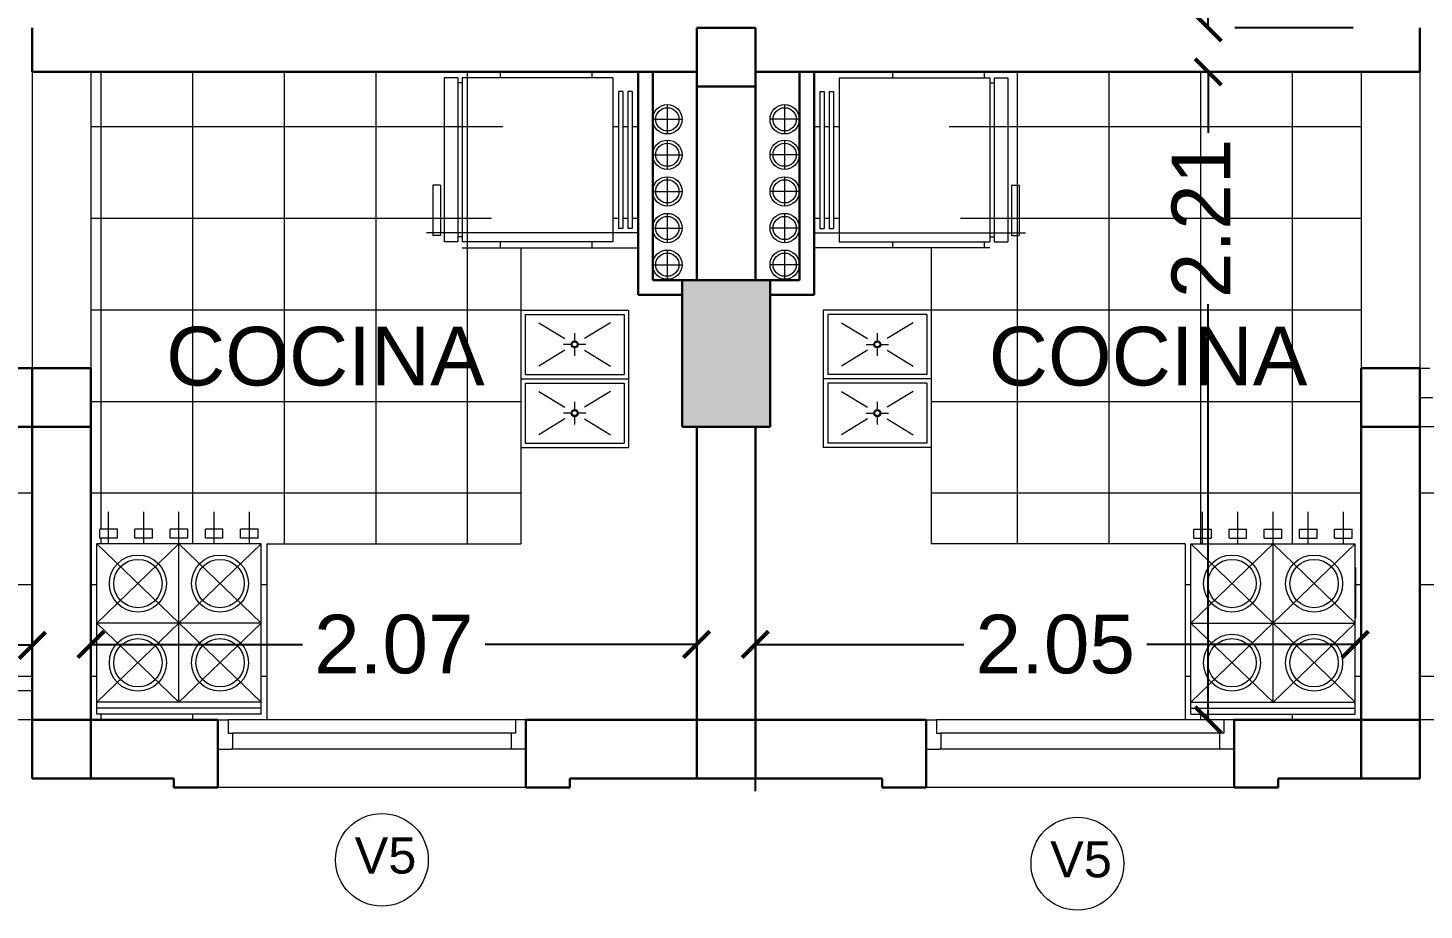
# Model space of a CAD drawing. Header units: millimetres. Extents: x 1578 to 2210, y 899 to 1032.
# Drawn here: x 1857.686 to 1862.446, y 985.022 to 988.031 of the extents above; entities that cross this region are included whole.
import ezdxf

# ---------------------------------------------------------------- set-up
doc = ezdxf.new("R2010")
doc.units = ezdxf.units.MM
for name, color, linetype, lineweight in [('CARPINTERIA', 7, 'Continuous', 18), ('COTAS', 7, 'Continuous', 15), ('ESTRUCTURA', 3, 'Continuous', 30), ('MUROS', 1, 'Continuous', 30), ('PISOS', 9, 'Continuous', 9), ('SANITARIOS', 7, 'Continuous', 20), ('TRAMAS', 7, 'Continuous', 15), ('UMBRALES', 7, 'Continuous', 18)]:
    doc.layers.add(name, color=color, linetype=linetype, lineweight=lineweight)
doc.styles.add('STYLE1', font='ARIAL.TTF')
doc.dimstyles.get("Standard").update_dxf_attribs({"dimscale": 0, "dimtxt": 0.2, "dimasz": 0.09, "dimexe": 0.09, "dimexo": 0.5, "dimgap": 0.05, "dimtad": 0, "dimzin": 0, "dimdsep": 46, "dimtxsty": 'STYLE1', "dimblk1": 'ARCHTICK', "dimblk2": 'ARCHTICK', "dimsah": 1, "dimcen": 0, "dimadec": 0, "dimazin": 0, "dimtfac": 1, "dimtofl": 0, "dimtmove": 2, "dimatfit": 3, "dimldrblk": 'ARCHTICK', "dimfxl": 1, "dimtolj": 1, "dimtzin": 0, "dimarcsym": 0})

# ---------------------------------------------------------------- blocks, each defined once
blk = doc.blocks.new('_ARCHTICK')
at = {"color": 0, "linetype": 'ByBlock', "const_width": 0.15}
blk.add_lwpolyline([(-0.5, -0.5), (0.5, 0.5)], dxfattribs=at)
blk = doc.blocks.new('*D222')
at = {"layer": 'COTAS', "color": 0, "lineweight": -2}
for p, q in [((1861.7105, 990.1305), (1861.7105, 989.3917)), ((1862.2046, 990.1305), (1861.8005, 990.1305)), ((1861.7105, 988.0305), (1861.7105, 988.7694)), ((1862.2046, 988.0305), (1861.8005, 988.0305))]:
    blk.add_line(p, q, dxfattribs=at)
at = {"layer": 'DEFPOINTS', "color": 0}
for p in [(1861.7046, 990.1305), (1861.7046, 988.0305), (1861.7105, 988.0305)]:
    blk.add_point(p, dxfattribs=at)
at = {"layer": 'COTAS', "color": 0, "lineweight": -2, "xscale": 0.09, "yscale": 0.09, "zscale": 0.09}
for p, rotation in [((1861.7105, 990.1305), 90), ((1861.7105, 988.0305), 270)]:
    blk.add_blockref('_ARCHTICK', p, dxfattribs=dict(at, rotation=rotation))
at = {"layer": 'COTAS', "color": 0, "insert": (1861.7105, 989.0805), "char_height": 0.2, "attachment_point": 5, "rotation": 90, "style": 'STYLE1'}
blk.add_mtext('\\A1;2.10', dxfattribs=at)
blk = doc.blocks.new('*D223')
at = {"layer": 'COTAS', "color": 0, "lineweight": -2}
for p, q in [((1861.7105, 987.8805), (1861.7105, 987.673)), ((1862.1573, 987.8805), (1861.8005, 987.8805)), ((1861.7105, 985.6705), (1861.7105, 987.0887)), ((1862.1573, 985.6705), (1861.8005, 985.6705))]:
    blk.add_line(p, q, dxfattribs=at)
at = {"layer": 'DEFPOINTS', "color": 0}
for p in [(1861.6573, 987.8805), (1861.6573, 985.6705), (1861.7105, 985.6705)]:
    blk.add_point(p, dxfattribs=at)
at = {"layer": 'COTAS', "color": 0, "lineweight": -2, "xscale": 0.09, "yscale": 0.09, "zscale": 0.09}
for p, rotation in [((1861.7105, 987.8805), 90), ((1861.7105, 985.6705), 270)]:
    blk.add_blockref('_ARCHTICK', p, dxfattribs=dict(at, rotation=rotation))
at = {"layer": 'COTAS', "color": 0, "insert": (1861.6854, 987.3808), "char_height": 0.2, "attachment_point": 5, "rotation": 90, "style": 'STYLE1'}
blk.add_mtext('\\A1;2.21', dxfattribs=at)
blk = doc.blocks.new('*D231')
at = {"layer": 'COTAS', "color": 0, "lineweight": -2}
for p, q in [((1855.1662, 986.2705), (1855.1662, 986.0149)), ((1857.7012, 986.2705), (1857.7012, 986.0149)), ((1855.1662, 985.9249), (1855.2805, 985.9249)), ((1857.7012, 985.9249), (1855.9026, 985.9249))]:
    blk.add_line(p, q, dxfattribs=at)
at = {"layer": 'DEFPOINTS', "color": 0}
for p in [(1857.7012, 985.9249), (1855.1662, 985.7705), (1857.7012, 985.7705)]:
    blk.add_point(p, dxfattribs=at)
at = {"layer": 'COTAS', "color": 0, "lineweight": -2, "xscale": 0.09, "yscale": 0.09, "zscale": 0.09, "rotation": 180}
blk.add_blockref('_ARCHTICK', (1855.1662, 985.9249), dxfattribs=at)
at = {"layer": 'COTAS', "color": 0, "lineweight": -2, "xscale": 0.09, "yscale": 0.09, "zscale": 0.09}
blk.add_blockref('_ARCHTICK', (1857.7012, 985.9249), dxfattribs=at)
at = {"layer": 'COTAS', "color": 0, "insert": (1855.5915, 985.9249), "char_height": 0.2, "attachment_point": 5, "style": 'STYLE1'}
blk.add_mtext('\\A1;2.54', dxfattribs=at)
blk = doc.blocks.new('*D215')
at = {"layer": 'COTAS', "color": 0, "lineweight": -2}
for p, q in [((1857.9012, 985.9279), (1858.6222, 985.9279)), ((1859.9662, 985.9279), (1859.2451, 985.9279)), ((1857.9012, 985.6823), (1857.9012, 985.8379)), ((1859.9662, 985.6823), (1859.9662, 985.8379))]:
    blk.add_line(p, q, dxfattribs=at)
at = {"layer": 'DEFPOINTS', "color": 0}
for p in [(1857.9012, 986.1823), (1859.9662, 986.1823), (1859.9662, 985.9279)]:
    blk.add_point(p, dxfattribs=at)
at = {"layer": 'COTAS', "color": 0, "lineweight": -2, "xscale": 0.09, "yscale": 0.09, "zscale": 0.09, "rotation": 180}
blk.add_blockref('_ARCHTICK', (1857.9012, 985.9279), dxfattribs=at)
at = {"layer": 'COTAS', "color": 0, "lineweight": -2, "xscale": 0.09, "yscale": 0.09, "zscale": 0.09}
blk.add_blockref('_ARCHTICK', (1859.9662, 985.9279), dxfattribs=at)
at = {"layer": 'COTAS', "color": 0, "insert": (1858.9337, 985.9279), "char_height": 0.2, "attachment_point": 5, "style": 'STYLE1'}
blk.add_mtext('\\A1;2.07', dxfattribs=at)
blk = doc.blocks.new('*D232')
at = {"layer": 'COTAS', "color": 0, "lineweight": -2}
for p, q in [((1862.2112, 986.1905), (1862.2112, 986.0179)), ((1860.1662, 985.9279), (1860.8765, 985.9279)), ((1862.2112, 985.9279), (1861.5009, 985.9279)), ((1860.1662, 985.4279), (1860.1662, 985.8379))]:
    blk.add_line(p, q, dxfattribs=at)
at = {"layer": 'DEFPOINTS', "color": 0}
for p in [(1860.1662, 985.9279), (1862.2112, 985.9279), (1862.2112, 985.6905)]:
    blk.add_point(p, dxfattribs=at)
at = {"layer": 'COTAS', "color": 0, "lineweight": -2, "xscale": 0.09, "yscale": 0.09, "zscale": 0.09, "rotation": 180}
blk.add_blockref('_ARCHTICK', (1860.1662, 985.9279), dxfattribs=at)
at = {"layer": 'COTAS', "color": 0, "lineweight": -2, "xscale": 0.09, "yscale": 0.09, "zscale": 0.09}
blk.add_blockref('_ARCHTICK', (1862.2112, 985.9279), dxfattribs=at)
at = {"layer": 'COTAS', "color": 0, "insert": (1861.1887, 985.9279), "char_height": 0.2, "attachment_point": 5, "style": 'STYLE1'}
blk.add_mtext('\\A1;2.05', dxfattribs=at)

msp = doc.modelspace()

# ---------------------------------------------------------------- hatches: boundary and pattern name
at = {"layer": 'PISOS', "ltscale": 0.05}
h = msp.add_hatch(color=256, dxfattribs=at)
h.paths.add_polyline_path([(1866.7912, 986.6705), (1867.0912, 986.6705), (1867.0912, 987.1705), (1866.7912, 987.1705)])
h.paths.add_polyline_path([(1859.9162, 986.6705), (1860.2162, 986.6705), (1860.2162, 987.1705), (1860.1662, 987.1705), (1859.9162, 987.1705)])
h.paths.add_polyline_path([(1855.8712, 986.9705), (1855.8712, 986.6705), (1856.3712, 986.6705), (1856.3712, 986.9705)])
h.paths.add_polyline_path([(1853.5662, 987.0705, 1), (1853.3162, 987.0705, 1)])
h.paths.add_polyline_path([(1853.0412, 989.5005), (1853.3412, 989.5005), (1853.3412, 990.0005), (1853.0412, 990.0005)])
h.paths.add_polyline_path([(1853.5412, 991.2805), (1853.5412, 991.5805), (1853.0412, 991.5805), (1853.0412, 991.2805)])
h.paths.add_polyline_path([(1853.0412, 997.1137), (1853.0412, 996.8137), (1853.5412, 996.8137), (1853.5412, 997.1137)])
h.paths.add_polyline_path([(1860.2162, 994.7637), (1859.9162, 994.7637), (1859.9162, 994.2637), (1860.2162, 994.2637)])
h.paths.add_polyline_path([(1859.9162, 997.2137), (1859.9162, 996.7137), (1860.2162, 996.7137), (1860.2162, 997.2137)])
h.paths.add_polyline_path([(1859.9162, 991.1805), (1860.2162, 991.1805), (1860.2162, 991.6805), (1859.9162, 991.6805)])
h.paths.add_polyline_path([(1866.7912, 996.7137), (1867.0912, 996.7137), (1867.0912, 997.2137), (1866.7912, 997.2137)])
h.paths.add_polyline_path([(1866.7912, 1002.3805), (1867.0912, 1002.3805), (1867.0912, 1002.8805), (1866.7912, 1002.8805)])
h.paths.add_polyline_path([(1866.7912, 1006.3305), (1867.0912, 1006.3305), (1867.0912, 1006.8305), (1866.7912, 1006.8305)])
h.paths.add_polyline_path([(1859.9162, 1006.3305), (1860.2162, 1006.3305), (1860.2162, 1006.8305), (1859.9162, 1006.8305)])
h.paths.add_polyline_path([(1853.5412, 1006.8305), (1853.0412, 1006.8305), (1853.0412, 1006.5305), (1853.5412, 1006.5305)])

# ---------------------------------------------------------------- linework, layer by layer
at = {"layer": 'CARPINTERIA'}
for p, q in [((1862.4312, 986.8705), (1862.4662, 986.8705)), ((1862.4312, 986.8705), (1862.4312, 986.7705)), ((1862.4312, 986.7705), (1862.4762, 986.7705)), ((1858.3337, 985.6705), (1858.3337, 985.5705)), ((1858.3337, 985.6705), (1858.3687, 985.6705)), ((1859.3487, 985.6705), (1858.3687, 985.6705)), ((1858.3687, 985.6705), (1858.3687, 985.6255)), ((1859.3837, 985.6705), (1859.3487, 985.6705)), ((1859.3487, 985.6705), (1859.3487, 985.6255)), ((1859.3837, 985.6705), (1859.3837, 985.5705)), ((1860.7487, 985.6705), (1860.7487, 985.5705)), ((1860.7487, 985.6705), (1860.7837, 985.6705)), ((1861.7637, 985.6705), (1860.7837, 985.6705)), ((1860.7837, 985.6705), (1860.7837, 985.6255)), ((1861.7987, 985.6705), (1861.7637, 985.6705)), ((1861.7637, 985.6705), (1861.7637, 985.6255)), ((1861.7987, 985.6705), (1861.7987, 985.5705)), ((1858.3687, 985.6255), (1858.3837, 985.6255)), ((1859.3337, 985.6255), (1858.3837, 985.6255)), ((1858.3837, 985.6255), (1858.3837, 985.5755)), ((1859.3337, 985.6255), (1859.3337, 985.5755)), ((1859.3487, 985.6255), (1859.3337, 985.6255)), ((1860.7837, 985.6255), (1860.7987, 985.6255)), ((1861.7487, 985.6255), (1860.7987, 985.6255)), ((1860.7987, 985.6255), (1860.7987, 985.5755)), ((1861.7487, 985.6255), (1861.7487, 985.5755)), ((1861.7637, 985.6255), (1861.7487, 985.6255)), ((1858.3337, 985.5705), (1858.3787, 985.5705)), ((1859.3387, 985.5705), (1858.3787, 985.5705)), ((1859.3837, 985.5705), (1859.3387, 985.5705)), ((1860.7487, 985.5705), (1860.7937, 985.5705)), ((1861.7537, 985.5705), (1860.7937, 985.5705)), ((1861.7987, 985.5705), (1861.7537, 985.5705))]:
    msp.add_line(p, q, dxfattribs=at)
for centre, start, end in [((1858.3787, 985.5755), 270, 0), ((1859.3387, 985.5755), 180, 270), ((1860.7937, 985.5755), 270, 0), ((1861.7537, 985.5755), 180, 270)]:
    msp.add_arc(centre, 0.005, start, end, dxfattribs=at)
at = {"layer": 'COTAS', "ltscale": 0.1}
for p, q in [((1859.8662, 987.6688), (1859.8662, 987.7688)), ((1860.2662, 987.6688), (1860.2662, 987.7688)), ((1859.8162, 987.7188), (1859.9162, 987.7188)), ((1860.3162, 987.7188), (1860.2162, 987.7188)), ((1859.8662, 987.5481), (1859.8662, 987.6481)), ((1860.2662, 987.5481), (1860.2662, 987.6481)), ((1859.8162, 987.5981), (1859.9162, 987.5981)), ((1860.3162, 987.5981), (1860.2162, 987.5981)), ((1859.8662, 987.4231), (1859.8662, 987.5231)), ((1860.2662, 987.4231), (1860.2662, 987.5231)), ((1859.8162, 987.4731), (1859.9162, 987.4731)), ((1860.3162, 987.4731), (1860.2162, 987.4731)), ((1859.8662, 987.2981), (1859.8662, 987.3981)), ((1860.2662, 987.2981), (1860.2662, 987.3981)), ((1859.8162, 987.3481), (1859.9162, 987.3481)), ((1860.3162, 987.3481), (1860.2162, 987.3481)), ((1859.8662, 987.1731), (1859.8662, 987.2731)), ((1860.2662, 987.1731), (1860.2662, 987.2731)), ((1859.8162, 987.2231), (1859.9162, 987.2231)), ((1860.3162, 987.2231), (1860.2162, 987.2231))]:
    msp.add_line(p, q, dxfattribs=at)
at = {"layer": 'COTAS', "ltscale": 0.05}
for p, q in [((1859.7662, 987.3805), (1859.7662, 987.2422)), ((1859.7662, 987.3805), (1859.7662, 987.2422)), ((1860.3662, 987.3805), (1860.3662, 987.2422)), ((1860.3662, 987.3805), (1860.3662, 987.2422)), ((1859.7662, 987.3322), (1859.0451, 987.3322)), ((1860.3662, 987.3322), (1861.0872, 987.3322))]:
    msp.add_line(p, q, dxfattribs=at)
at = {"layer": 'COTAS'}
for centre in [(1858.893, 985.1933), (1861.2643, 985.1801)]:
    msp.add_circle(centre, 0.1582, dxfattribs=at)
at = {"layer": 'ESTRUCTURA', "ltscale": 0.05}
for p, q in [((1859.9662, 988.0305), (1859.9662, 987.8305)), ((1860.1662, 988.0305), (1859.9662, 988.0305)), ((1860.1662, 987.8305), (1860.1662, 988.0305)), ((1859.9662, 987.8305), (1860.1662, 987.8305)), ((1860.2162, 987.1705), (1859.9162, 987.1705)), ((1859.9162, 987.1705), (1859.9162, 986.6705)), ((1860.2162, 987.1705), (1859.9162, 987.1705)), ((1860.2162, 986.6705), (1860.2162, 987.1705)), ((1857.7012, 986.8705), (1857.7012, 986.6705)), ((1857.9012, 986.8705), (1857.7012, 986.8705)), ((1857.9012, 986.6705), (1857.9012, 986.8705)), ((1862.2312, 986.8705), (1862.2312, 986.6705)), ((1862.4312, 986.8705), (1862.2312, 986.8705)), ((1862.4312, 986.6705), (1862.4312, 986.8705)), ((1857.7012, 986.6705), (1857.9012, 986.6705)), ((1859.9162, 986.6705), (1860.2162, 986.6705)), ((1862.2312, 986.6705), (1862.4312, 986.6705)), ((1857.7012, 985.6705), (1857.7012, 985.4705)), ((1857.9012, 985.6705), (1857.7012, 985.6705)), ((1857.9012, 985.4705), (1857.9012, 985.6705)), ((1859.9662, 985.6705), (1859.9662, 985.4705)), ((1860.1662, 985.6705), (1859.9662, 985.6705)), ((1860.1662, 985.4705), (1860.1662, 985.6705)), ((1862.2312, 985.6705), (1862.2312, 985.4705)), ((1862.4312, 985.6705), (1862.2312, 985.6705)), ((1862.4312, 985.4705), (1862.4312, 985.6705)), ((1857.7012, 985.4705), (1857.9012, 985.4705)), ((1859.9662, 985.4705), (1860.1662, 985.4705)), ((1862.2312, 985.4705), (1862.4312, 985.4705))]:
    msp.add_line(p, q, dxfattribs=at)
at = {"layer": 'MUROS'}
for p, q in [((1857.7012, 988.0305), (1857.7012, 987.8805)), ((1862.4312, 988.0305), (1862.4312, 987.8805)), ((1859.9662, 987.8805), (1857.7012, 987.8805)), ((1859.7662, 987.1205), (1859.7662, 987.8805)), ((1859.8162, 987.1705), (1859.8162, 987.8805)), ((1859.9662, 987.8805), (1859.9662, 987.1705)), ((1860.1662, 987.8805), (1860.1662, 987.1705)), ((1862.4312, 987.8805), (1860.1662, 987.8805)), ((1860.3162, 987.1705), (1860.3162, 987.8805)), ((1860.3662, 987.1205), (1860.3662, 987.8805)), ((1859.9662, 987.7705), (1859.9662, 987.1705)), ((1860.1662, 987.7705), (1860.1662, 987.1705)), ((1859.8162, 987.1705), (1859.9662, 987.1705)), ((1860.3162, 987.1705), (1860.1662, 987.1705)), ((1859.7662, 987.1205), (1859.9162, 987.1205)), ((1860.2162, 987.1205), (1860.3662, 987.1205)), ((1857.9012, 986.8705), (1857.2512, 986.8705)), ((1857.9012, 986.8705), (1857.9012, 985.6705)), ((1862.2312, 986.8705), (1862.2312, 985.6705)), ((1862.4312, 986.8705), (1862.2312, 986.8705)), ((1862.4312, 986.8705), (1862.4312, 985.4705)), ((1857.7012, 986.6705), (1857.4012, 986.6705)), ((1857.7012, 986.6705), (1857.7012, 985.4705)), ((1859.9662, 986.6705), (1859.9662, 985.6705)), ((1860.1662, 986.6705), (1860.1662, 985.6705)), ((1858.3337, 985.6705), (1857.9012, 985.6705)), ((1858.3337, 985.6705), (1858.3337, 985.4405)), ((1859.3837, 985.6705), (1859.3837, 985.4405)), ((1859.9662, 985.6705), (1859.3837, 985.6705)), ((1860.7487, 985.6705), (1860.1662, 985.6705)), ((1860.7487, 985.6705), (1860.7487, 985.4405)), ((1861.7987, 985.6705), (1861.7987, 985.4405)), ((1862.2312, 985.6705), (1861.7987, 985.6705)), ((1858.1837, 985.4705), (1857.7012, 985.4705)), ((1858.1837, 985.4705), (1858.1837, 985.4405)), ((1860.5987, 985.4705), (1859.5337, 985.4705)), ((1859.5337, 985.4705), (1859.5337, 985.4405)), ((1860.5987, 985.4705), (1860.5987, 985.4405)), ((1862.4312, 985.4705), (1861.9487, 985.4705)), ((1861.9487, 985.4705), (1861.9487, 985.4405)), ((1858.3337, 985.4405), (1858.1837, 985.4405)), ((1859.5337, 985.4405), (1859.3837, 985.4405)), ((1860.7487, 985.4405), (1860.5987, 985.4405)), ((1861.9487, 985.4405), (1861.7987, 985.4405))]:
    msp.add_line(p, q, dxfattribs=at)
at = {"layer": 'PISOS', "ltscale": 0.05}
for p, q in [((1857.9354, 986.3205), (1857.9354, 987.8805)), ((1858.2479, 986.2705), (1858.2479, 987.8805)), ((1858.5604, 986.2705), (1858.5604, 987.8805)), ((1858.8729, 986.2705), (1858.8729, 987.8805)), ((1859.1854, 986.2705), (1859.1854, 987.8805)), ((1859.2979, 987.8605), (1859.2979, 987.8805)), ((1859.6104, 987.8605), (1859.6104, 987.8805)), ((1860.6354, 987.8605), (1860.6354, 987.8805)), ((1860.9479, 987.8605), (1860.9479, 987.8805)), ((1861.0604, 986.2705), (1861.0604, 987.8805)), ((1861.3729, 986.2705), (1861.3729, 987.8805)), ((1861.6854, 986.2705), (1861.6854, 987.8805)), ((1861.9979, 986.2705), (1861.9979, 987.8805)), ((1859.3052, 987.6933), (1857.9012, 987.6933)), ((1859.7001, 987.6933), (1859.6806, 987.6933)), ((1859.7318, 987.6933), (1859.7147, 987.6933)), ((1859.7662, 987.6933), (1859.7464, 987.6933)), ((1860.3859, 987.6933), (1860.3662, 987.6933)), ((1860.4176, 987.6933), (1860.4006, 987.6933)), ((1860.4518, 987.6933), (1860.4323, 987.6933)), ((1862.2312, 987.6933), (1860.8271, 987.6933)), ((1859.2662, 987.3808), (1857.9012, 987.3808)), ((1859.1052, 987.3808), (1859.093, 987.3808)), ((1859.7001, 987.3808), (1859.6806, 987.3808)), ((1859.7318, 987.3808), (1859.7147, 987.3808)), ((1859.7662, 987.3808), (1859.7464, 987.3808)), ((1860.3859, 987.3808), (1860.3662, 987.3808)), ((1860.4176, 987.3808), (1860.4006, 987.3808)), ((1860.4518, 987.3808), (1860.4323, 987.3808)), ((1862.2312, 987.3808), (1860.8661, 987.3808)), ((1861.0393, 987.3808), (1861.0271, 987.3808)), ((1859.2979, 987.2805), (1859.2979, 987.3005)), ((1859.6104, 987.2805), (1859.6104, 987.3005)), ((1860.6354, 987.2805), (1860.6354, 987.3005)), ((1860.9479, 987.2805), (1860.9479, 987.3005)), ((1859.3662, 987.0683), (1857.9012, 987.0683)), ((1862.2312, 987.0683), (1860.7662, 987.0683)), ((1859.3662, 986.7558), (1857.9012, 986.7558)), ((1862.2312, 986.7558), (1860.7662, 986.7558)), ((1857.7012, 986.4433), (1855.1662, 986.4433)), ((1859.3662, 986.4433), (1857.9012, 986.4433)), ((1862.2312, 986.4433), (1860.7662, 986.4433)), ((1865.8212, 986.4433), (1862.4312, 986.4433)), ((1857.9354, 986.2705), (1857.9354, 986.2905)), ((1861.6854, 986.2705), (1861.6854, 986.2905)), ((1857.7012, 986.1308), (1855.1662, 986.1308)), ((1857.9212, 986.1308), (1857.9012, 986.1308)), ((1858.5012, 986.1308), (1858.4812, 986.1308)), ((1861.6512, 986.1308), (1861.6312, 986.1308)), ((1862.2312, 986.1308), (1862.2112, 986.1308)), ((1865.8212, 986.1308), (1862.4312, 986.1308)), ((1857.7012, 985.8183), (1855.1662, 985.8183)), ((1857.9212, 985.8183), (1857.9012, 985.8183)), ((1858.5012, 985.8183), (1858.4812, 985.8183)), ((1861.6512, 985.8183), (1861.6312, 985.8183)), ((1862.2312, 985.8183), (1862.2112, 985.8183)), ((1865.8212, 985.8183), (1862.4312, 985.8183)), ((1857.9354, 985.6705), (1857.9354, 985.6905)), ((1858.2479, 985.6705), (1858.2479, 985.6905)), ((1861.6854, 985.6705), (1861.6854, 985.6905)), ((1861.9979, 985.6705), (1861.9979, 985.6905))]:
    msp.add_line(p, q, dxfattribs=at)
at = {"layer": 'SANITARIOS'}
for p, q in [((1859.1052, 987.8605), (1859.1052, 987.3005)), ((1859.1515, 987.8605), (1859.1052, 987.8605)), ((1859.1515, 987.8605), (1859.1515, 987.3005)), ((1859.1662, 987.8435), (1859.1515, 987.8435)), ((1859.1662, 987.8605), (1859.1662, 987.3005)), ((1859.6806, 987.8605), (1859.1662, 987.8605)), ((1859.6806, 987.8605), (1859.6806, 987.3005)), ((1860.4518, 987.8605), (1860.9662, 987.8605)), ((1860.4518, 987.8605), (1860.4518, 987.3005)), ((1860.9662, 987.8605), (1860.9662, 987.3005)), ((1860.9662, 987.8435), (1860.9808, 987.8435)), ((1860.9808, 987.8605), (1861.0271, 987.8605)), ((1860.9808, 987.8605), (1860.9808, 987.3005)), ((1861.0271, 987.8605), (1861.0271, 987.3005)), ((1859.7001, 987.8137), (1859.7001, 987.3464)), ((1859.7147, 987.8137), (1859.7001, 987.8137)), ((1859.7147, 987.8137), (1859.7147, 987.3464)), ((1859.7318, 987.8137), (1859.7318, 987.3464)), ((1859.7464, 987.8137), (1859.7318, 987.8137)), ((1859.7464, 987.8137), (1859.7464, 987.3464)), ((1860.3859, 987.8137), (1860.4006, 987.8137)), ((1860.3859, 987.8137), (1860.3859, 987.3464)), ((1860.4006, 987.8137), (1860.4006, 987.3464)), ((1860.4176, 987.8137), (1860.4323, 987.8137)), ((1860.4176, 987.8137), (1860.4176, 987.3464)), ((1860.4323, 987.8137), (1860.4323, 987.3464)), ((1859.0662, 987.4939), (1859.0662, 987.323)), ((1859.093, 987.4939), (1859.0662, 987.4939)), ((1859.093, 987.4939), (1859.093, 987.323)), ((1861.0393, 987.4939), (1861.0393, 987.323)), ((1861.0393, 987.4939), (1861.0661, 987.4939)), ((1861.0661, 987.4939), (1861.0661, 987.323)), ((1859.093, 987.323), (1859.0662, 987.323)), ((1859.7147, 987.3464), (1859.7001, 987.3464)), ((1859.7464, 987.3464), (1859.7318, 987.3464)), ((1860.3859, 987.3464), (1860.4006, 987.3464)), ((1860.4176, 987.3464), (1860.4323, 987.3464)), ((1861.0393, 987.323), (1861.0661, 987.323)), ((1859.1515, 987.3005), (1859.1052, 987.3005)), ((1859.1662, 987.3176), (1859.1515, 987.3176)), ((1859.6806, 987.3005), (1859.1662, 987.3005)), ((1859.1662, 987.2805), (1859.7662, 987.2805)), ((1859.3662, 987.2805), (1859.3662, 986.2705)), ((1860.9662, 987.2805), (1860.3662, 987.2805)), ((1860.4518, 987.3005), (1860.9662, 987.3005)), ((1860.7662, 987.2805), (1860.7662, 986.2705)), ((1860.9662, 987.3176), (1860.9808, 987.3176)), ((1860.9808, 987.3005), (1861.0271, 987.3005)), ((1859.3662, 987.0683), (1859.3662, 986.5997)), ((1859.7343, 987.0683), (1859.7343, 986.5997)), ((1860.398, 987.0683), (1860.398, 986.5997)), ((1860.7662, 987.0683), (1860.7662, 986.5997)), ((1857.9312, 986.2905), (1857.9312, 986.3205)), ((1857.9912, 986.3205), (1857.9312, 986.3205)), ((1857.9912, 986.2905), (1857.9912, 986.3205)), ((1858.0512, 986.2905), (1858.0512, 986.3205)), ((1858.1112, 986.3205), (1858.0512, 986.3205)), ((1858.1112, 986.2905), (1858.1112, 986.3205)), ((1858.2312, 986.3205), (1858.1712, 986.3205)), ((1858.1712, 986.2905), (1858.1712, 986.3205)), ((1858.2312, 986.2905), (1858.2312, 986.3205)), ((1858.3512, 986.3205), (1858.2912, 986.3205)), ((1858.2912, 986.2905), (1858.2912, 986.3205)), ((1858.3512, 986.2905), (1858.3512, 986.3205)), ((1858.4112, 986.2905), (1858.4112, 986.3205)), ((1858.4712, 986.3205), (1858.4112, 986.3205)), ((1858.4712, 986.2905), (1858.4712, 986.3205)), ((1861.6612, 986.3205), (1861.7212, 986.3205)), ((1861.6612, 986.2905), (1861.6612, 986.3205)), ((1861.7212, 986.2905), (1861.7212, 986.3205)), ((1861.7812, 986.3205), (1861.8412, 986.3205)), ((1861.7812, 986.2905), (1861.7812, 986.3205)), ((1861.8412, 986.2905), (1861.8412, 986.3205)), ((1861.9012, 986.2905), (1861.9012, 986.3205)), ((1861.9012, 986.3205), (1861.9612, 986.3205)), ((1861.9612, 986.2905), (1861.9612, 986.3205)), ((1862.0212, 986.3205), (1862.0812, 986.3205)), ((1862.0212, 986.2905), (1862.0212, 986.3205)), ((1862.0812, 986.2905), (1862.0812, 986.3205)), ((1862.1412, 986.3205), (1862.2012, 986.3205)), ((1862.1412, 986.2905), (1862.1412, 986.3205)), ((1862.2012, 986.2905), (1862.2012, 986.3205)), ((1857.9912, 986.2905), (1857.9312, 986.2905)), ((1858.1112, 986.2905), (1858.0512, 986.2905)), ((1858.2312, 986.2905), (1858.1712, 986.2905)), ((1858.3512, 986.2905), (1858.2912, 986.2905)), ((1858.4712, 986.2905), (1858.4112, 986.2905)), ((1861.6612, 986.2905), (1861.7212, 986.2905)), ((1861.7812, 986.2905), (1861.8412, 986.2905)), ((1861.9012, 986.2905), (1861.9612, 986.2905)), ((1862.0212, 986.2905), (1862.0812, 986.2905)), ((1862.1412, 986.2905), (1862.2012, 986.2905)), ((1858.4812, 986.2705), (1857.9212, 986.2705)), ((1857.9212, 985.6905), (1857.9212, 986.2705)), ((1858.4812, 985.6905), (1858.4812, 986.2705)), ((1858.5012, 986.2705), (1858.5012, 985.6705)), ((1858.5012, 986.2705), (1859.3662, 986.2705)), ((1861.6312, 986.2705), (1860.7662, 986.2705)), ((1861.6312, 986.2705), (1861.6312, 985.6705)), ((1861.6512, 985.6905), (1861.6512, 986.2705)), ((1861.6512, 986.2705), (1862.2112, 986.2705)), ((1862.2112, 985.6905), (1862.2112, 986.2705)), ((1858.4812, 985.7305), (1857.9212, 985.7305)), ((1858.4812, 985.7105), (1857.9212, 985.7105)), ((1861.6512, 985.7305), (1862.2112, 985.7305)), ((1861.6512, 985.7105), (1862.2112, 985.7105)), ((1858.4812, 985.6905), (1857.9212, 985.6905)), ((1861.6512, 985.6905), (1862.2112, 985.6905))]:
    msp.add_line(p, q, dxfattribs=at)
at = {"layer": 'SANITARIOS', "ltscale": 0.1}
for p, q in [((1859.3662, 987.0683), (1859.7343, 987.0683)), ((1860.7662, 987.0683), (1860.398, 987.0683)), ((1859.3662, 986.5997), (1859.7343, 986.5997)), ((1860.7662, 986.5997), (1860.398, 986.5997))]:
    msp.add_line(p, q, dxfattribs=at)
for centre in [(1858.0612, 986.1355), (1858.3412, 986.1355), (1861.7912, 986.1355), (1862.0712, 986.1355), (1858.0612, 985.8655), (1858.3412, 985.8655), (1861.7912, 985.8655), (1862.0712, 985.8655)]:
    msp.add_circle(centre, 0.0972, dxfattribs=at)
at = {"layer": 'TRAMAS', "ltscale": 0.1}
for p, q in [((1857.7012, 987.8805), (1857.7012, 986.8705)), ((1857.9012, 987.8805), (1857.9012, 986.8705)), ((1862.2312, 987.8805), (1862.2312, 986.8705)), ((1862.4312, 987.8805), (1862.4312, 986.8705)), ((1859.4281, 987.0249), (1859.5172, 986.9711)), ((1859.5502, 986.9898), (1859.5502, 986.9599)), ((1859.6723, 987.0249), (1859.5833, 986.9711)), ((1860.46, 987.0249), (1860.5491, 986.9711)), ((1860.5821, 986.9898), (1860.5821, 986.9599)), ((1860.7042, 987.0249), (1860.6151, 986.9711)), ((1859.5415, 986.9512), (1859.5116, 986.9512)), ((1859.5502, 986.9425), (1859.5502, 986.9126)), ((1859.5888, 986.9512), (1859.5589, 986.9512)), ((1860.5435, 986.9512), (1860.5734, 986.9512)), ((1860.5821, 986.9425), (1860.5821, 986.9126)), ((1860.5908, 986.9512), (1860.6207, 986.9512)), ((1859.5172, 986.9312), (1859.4281, 986.8774)), ((1859.5833, 986.9312), (1859.6723, 986.8774)), ((1860.5491, 986.9312), (1860.46, 986.8774)), ((1860.6151, 986.9312), (1860.7042, 986.8774)), ((1859.4281, 986.7906), (1859.5172, 986.7368)), ((1859.5502, 986.7554), (1859.5502, 986.7255)), ((1859.6723, 986.7906), (1859.5833, 986.7368)), ((1860.46, 986.7906), (1860.5491, 986.7368)), ((1860.5821, 986.7554), (1860.5821, 986.7255)), ((1860.7042, 986.7906), (1860.6151, 986.7368)), ((1859.5415, 986.7168), (1859.5116, 986.7168)), ((1859.5502, 986.7081), (1859.5502, 986.6783)), ((1859.5888, 986.7168), (1859.5589, 986.7168)), ((1860.5435, 986.7168), (1860.5734, 986.7168)), ((1860.5821, 986.7081), (1860.5821, 986.6783)), ((1860.5908, 986.7168), (1860.6207, 986.7168)), ((1859.5172, 986.6969), (1859.4281, 986.6431)), ((1859.5833, 986.6969), (1859.6723, 986.6431)), ((1860.5491, 986.6969), (1860.46, 986.6431)), ((1860.6151, 986.6969), (1860.7042, 986.6431))]:
    msp.add_line(p, q, dxfattribs=at)
at = {"layer": 'TRAMAS'}
for p, q in [((1859.3812, 987.0533), (1859.7193, 987.0533)), ((1859.3812, 987.0533), (1859.3812, 986.849)), ((1859.7193, 987.0533), (1859.7193, 986.849)), ((1860.413, 987.0533), (1860.413, 986.849)), ((1860.7512, 987.0533), (1860.413, 987.0533)), ((1860.7512, 987.0533), (1860.7512, 986.849)), ((1859.3812, 986.849), (1859.7193, 986.849)), ((1860.7512, 986.849), (1860.413, 986.849)), ((1859.3662, 986.834), (1859.7343, 986.834)), ((1859.3812, 986.819), (1859.3812, 986.6147)), ((1859.3812, 986.819), (1859.7193, 986.819)), ((1859.7193, 986.819), (1859.7193, 986.6147)), ((1860.7662, 986.834), (1860.398, 986.834)), ((1860.7512, 986.819), (1860.413, 986.819)), ((1860.413, 986.819), (1860.413, 986.6147)), ((1860.7512, 986.819), (1860.7512, 986.6147)), ((1859.3812, 986.6147), (1859.7193, 986.6147)), ((1860.7512, 986.6147), (1860.413, 986.6147)), ((1857.9612, 986.2705), (1857.9612, 986.3805)), ((1858.0812, 986.2705), (1858.0812, 986.3805)), ((1858.2012, 985.7305), (1858.2012, 986.3805)), ((1858.3212, 986.2705), (1858.3212, 986.3805)), ((1858.4412, 986.2705), (1858.4412, 986.3805)), ((1861.6912, 986.2705), (1861.6912, 986.3805)), ((1861.8112, 986.2705), (1861.8112, 986.3805)), ((1861.9312, 985.7305), (1861.9312, 986.3805)), ((1862.0512, 986.2705), (1862.0512, 986.3805)), ((1862.1712, 986.2705), (1862.1712, 986.3805)), ((1858.4812, 986.2705), (1857.9212, 985.7305)), ((1858.4812, 985.7305), (1857.9212, 986.2705)), ((1857.9212, 986.0005), (1858.2012, 986.2705)), ((1858.2012, 986.2705), (1858.4812, 986.0005)), ((1861.6512, 985.7305), (1862.2112, 986.2705)), ((1861.6512, 986.2705), (1862.2112, 985.7305)), ((1861.9312, 986.2705), (1861.6512, 986.0005)), ((1862.2112, 986.0005), (1861.9312, 986.2705)), ((1858.4812, 986.0005), (1857.9212, 986.0005)), ((1858.2012, 985.7305), (1857.9212, 986.0005)), ((1858.4812, 986.0005), (1858.2012, 985.7305)), ((1861.6512, 986.0005), (1862.2112, 986.0005)), ((1861.6512, 986.0005), (1861.9312, 985.7305)), ((1861.9312, 985.7305), (1862.2112, 986.0005))]:
    msp.add_line(p, q, dxfattribs=at)
at = {"layer": 'TRAMAS', "ltscale": 0.1}
for centre, radius in [((1859.8662, 987.7188), 0.05), ((1859.8662, 987.7188), 0.0396), ((1860.2662, 987.7188), 0.05), ((1860.2662, 987.7188), 0.0396), ((1859.8662, 987.5981), 0.05), ((1859.8662, 987.5981), 0.0396), ((1860.2662, 987.5981), 0.05), ((1860.2662, 987.5981), 0.0396), ((1859.8662, 987.4731), 0.05), ((1859.8662, 987.4731), 0.0396), ((1860.2662, 987.4731), 0.05), ((1860.2662, 987.4731), 0.0396), ((1859.8662, 987.3481), 0.05), ((1859.8662, 987.3481), 0.0396), ((1860.2662, 987.3481), 0.05), ((1860.2662, 987.3481), 0.0396), ((1859.8662, 987.2231), 0.05), ((1860.2662, 987.2231), 0.05), ((1859.8662, 987.2231), 0.0396), ((1860.2662, 987.2231), 0.0396), ((1859.5502, 986.9512), 0.012), ((1859.5502, 986.9512), 0.0087), ((1860.5821, 986.9512), 0.012), ((1860.5821, 986.9512), 0.0087), ((1859.5502, 986.7168), 0.012), ((1859.5502, 986.7168), 0.0087), ((1860.5821, 986.7168), 0.012), ((1860.5821, 986.7168), 0.0087)]:
    msp.add_circle(centre, radius, dxfattribs=at)
at = {"layer": 'TRAMAS'}
for centre in [(1858.0612, 986.1355), (1858.3412, 986.1355), (1861.7912, 986.1355), (1862.0712, 986.1355), (1858.0612, 985.8655), (1858.3412, 985.8655), (1861.7912, 985.8655), (1862.0712, 985.8655)]:
    msp.add_circle(centre, 0.0825, dxfattribs=at)
at = {"layer": 'UMBRALES'}
for p, q in [((1863.2812, 986.6705), (1862.4312, 986.6705)), ((1855.1662, 985.7705), (1857.7012, 985.7705)), ((1857.7012, 985.6705), (1855.0662, 985.6705)), ((1865.8912, 985.6705), (1862.4312, 985.6705))]:
    msp.add_line(p, q, dxfattribs=at)
at = {"layer": 'UMBRALES', "ltscale": 0.1}
for p, q in [((1859.3837, 985.4405), (1858.3337, 985.4405)), ((1861.7987, 985.4405), (1860.7487, 985.4405))]:
    msp.add_line(p, q, dxfattribs=at)

# ---------------------------------------------------------------- texts
at = {"layer": 'COTAS', "style": 'STYLE1'}
for s, height, p in [('COCINA', 0.2, (1858.1572, 986.8111)), ('COCINA', 0.2, (1860.962, 986.8111)), ('V5', 0.12313, (1858.8002, 985.1466)), ('V5', 0.12313, (1861.1714, 985.1335))]:
    msp.add_text(s, height=height, dxfattribs=at).set_placement(p)

# ---------------------------------------------------------------- dimensions: what is measured, and where the dimension line sits
at = {"layer": 'COTAS'}
dim = msp.add_linear_dim(base=(1861.7105, 988.0305), p1=(1861.7046, 990.1305), p2=(1861.7046, 988.0305), angle=90, dimstyle='Standard', override={"dimscale": 1}, dxfattribs=at)
dim.commit()
dim.dimension.update_dxf_attribs({"geometry": '*D222', "text_midpoint": (1861.7105, 989.0805)})
dim = msp.add_linear_dim(base=(1861.7105, 985.6705), p1=(1861.6573, 987.8805), p2=(1861.6573, 985.6705), angle=90, dimstyle='Standard', override={"dimscale": 1}, dxfattribs=at)
dim.commit()
dim.dimension.update_dxf_attribs({"geometry": '*D223', "text_midpoint": (1861.6854, 987.3808), "dimtype": 160})
dim = msp.add_linear_dim(base=(1857.7011709551, 985.924934215), p1=(1855.1661709551, 985.7705413886), p2=(1857.7011709551, 985.7705413886), dimstyle='Standard', override={"dimscale": 1}, dxfattribs=at)
dim.commit()
dim.dimension.update_dxf_attribs({"geometry": '*D231', "text_midpoint": (1855.5915012088, 985.924934215), "dimtype": 160})
for base, p1, p2, picture, middle in [((1859.9661709551, 985.9279057605), (1857.9011709551, 986.1822985869), (1859.9661709551, 986.1822985869), '*D215', (1858.9336709551, 985.9279057605)), ((1862.2111709551, 985.9279057605), (1860.1661709551, 985.9279057605), (1862.2111709551, 985.6905413886), '*D232', (1861.1886709551, 985.9279057605))]:
    dim = msp.add_linear_dim(base=base, p1=p1, p2=p2, dimstyle='Standard', override={"dimscale": 1}, dxfattribs=at)
    dim.commit()
    dim.dimension.update_dxf_attribs({"geometry": picture, "text_midpoint": middle})

doc.saveas('drawing.dxf')
